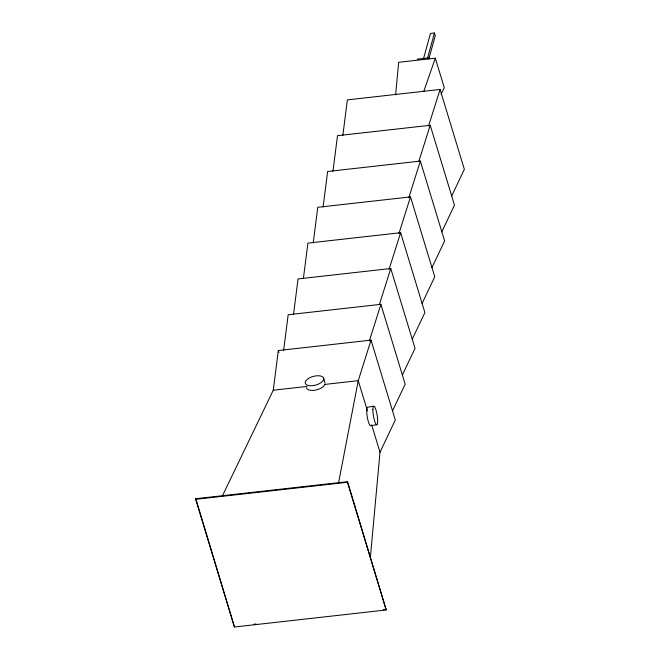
<?xml version="1.0" encoding="UTF-8"?>
<svg xmlns="http://www.w3.org/2000/svg" width="660" height="660" viewBox="0 0 660 660"><rect width="100%" height="100%" fill="white"/><g stroke="black" fill="none" stroke-linecap="round" stroke-linejoin="round"><path stroke-width="0.99" d="M370.425 556.867L379.995 452.248L395.299 420.007L371.027 340.139L278.314 350.542L273.265 390.217L222.197 496.312M395.62 94.834L398.673 62.304L435.319 58.196L444.295 87.747L441.127 94.075M283.643 350.336L288.173 314.738L380.894 304.326L405.166 384.194L392.486 410.908M293.51 314.523L298.039 278.924L390.761 268.513L415.024 348.381L402.344 375.094M303.369 278.718L307.906 243.111L400.62 232.708L424.891 312.576L412.211 339.289M313.236 242.905L317.765 207.306L410.487 196.894L434.758 276.763L422.078 303.476M323.103 207.091L327.632 171.493L420.346 161.081L444.617 240.95L431.937 267.663M332.962 171.278L337.499 135.679L430.213 125.276L454.484 205.136L441.804 231.858M342.829 135.473L347.358 99.874L440.08 89.463L464.351 169.331L451.663 196.045M338.621 482.518L358.248 380.671L371.027 340.139M195.649 499.323L195.822 498.704L347.581 481.668L386.215 609.964L234.448 627L195.649 499.323L347.416 482.287L347.581 481.668M234.448 627L195.822 498.704M423.464 58.822L430.452 33.445L434.453 33L435.262 35.665L428.81 59.087M427.465 58.377L434.453 33M428.513 126.134L440.08 89.463M418.951 160.982L430.213 125.276M408.779 197.761L420.346 161.081M398.921 233.574L410.487 196.894M389.053 269.379L400.62 232.708M379.492 304.227L390.761 268.513M369.328 341.005L380.894 304.326M423.893 91.047L435.319 58.196M367.488 407.22L373.667 406.213M370.747 425.7L376.926 424.693M417.211 59.152L429.115 57.816M273.265 390.217L307.048 386.422M324.456 384.466L358.248 380.671L367.397 410.792M253.976 624.212L256.014 623.981M383.328 609.683L386.389 609.345M371.712 424.999L379.995 452.248M347.416 482.287L386.215 609.964M278.314 350.542L278.916 352.514M323.738 378.485A9.537 4.505 -15.1 0 1 310.456 385.737A9.537 4.505 -15.1 0 1 309.251 377.998A9.537 4.505 -15.1 0 1 323.738 378.485L325.009 383.188M371.151 425.156A9.397 1.897 80.7 0 1 367.826 419.702A9.397 1.897 80.7 0 1 367.084 407.764M324.868 384.417A9.537 4.505 -15.1 0 1 315.233 390.175A9.537 4.505 -15.1 0 1 306.496 387.7M372.892 409.538A9.397 1.897 80.7 0 0 376.414 424.603A9.397 1.897 80.7 0 0 376.588 412.211A9.397 1.897 80.7 0 0 372.892 409.538"/></g></svg>
